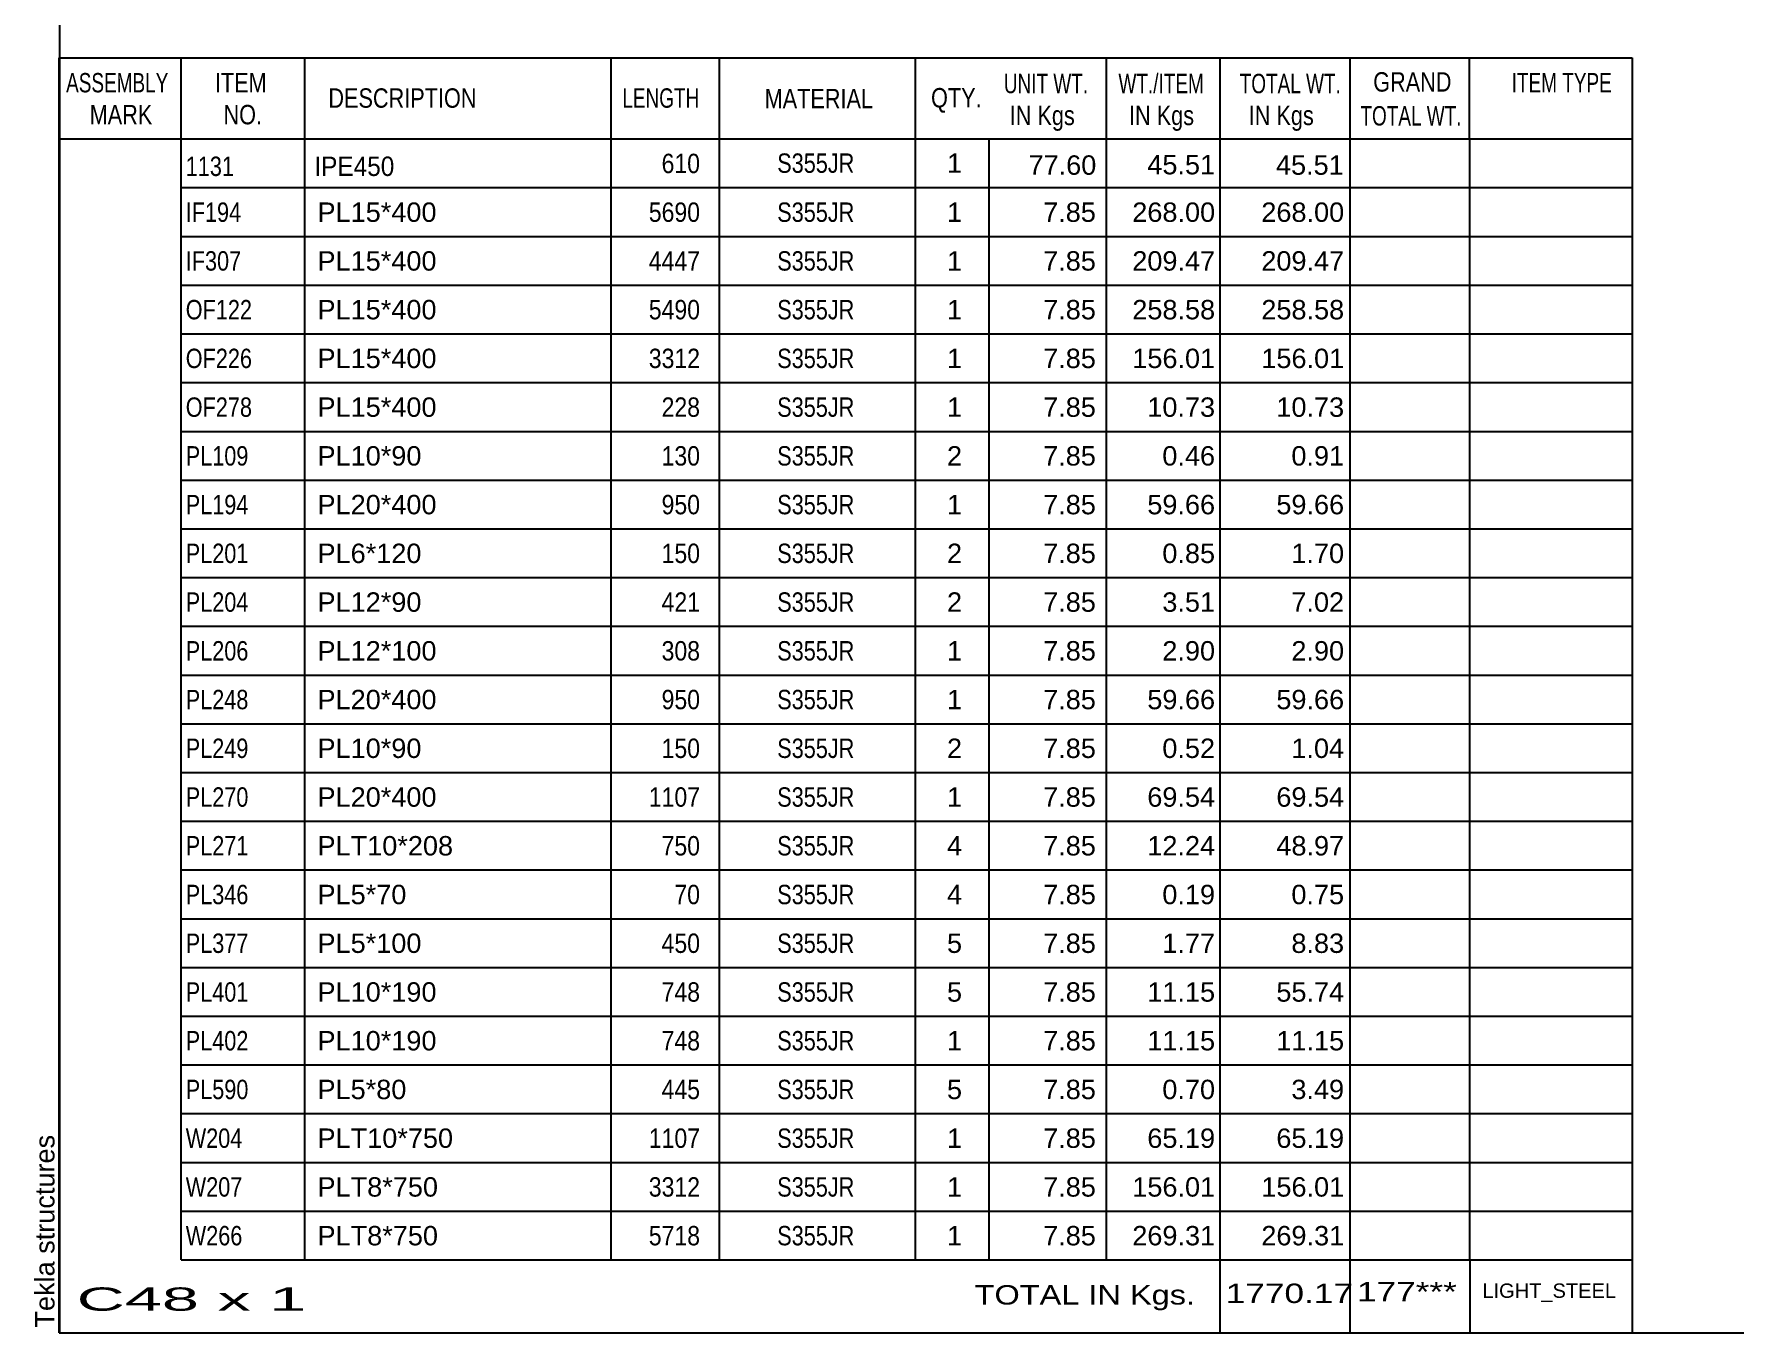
# Model space of a CAD drawing. Header units: millimetres. Extents: x -242 to 170, y -177 to 110.
# Drawn here: x -242.2 to -74.7, y -176.7 to -48.8 of the extents above; entities that cross this region are included whole.
import ezdxf

# ---------------------------------------------------------------- set-up
doc = ezdxf.new("R2010")
doc.units = ezdxf.units.MM
doc.styles.add('Arial', font='ARIAL.TTF', dxfattribs={"height": 0.2})

# ---------------------------------------------------------------- blocks, each defined once
blk = doc.blocks.new('Unknown-623346275-1210')
at = {"color": 5, "linetype": 'Continuous'}
for p, q in [((-239.68, 110.34), (-239.68, -176.66)), ((-239.68, -176.66), (170.32, -176.66))]:
    blk.add_line(p, q, dxfattribs=at)
at = {"color": 174, "linetype": 'Continuous', "style": 'Arial'}
blk.add_text('Tekla structures', height=1.9102, rotation=90, dxfattribs=at).set_placement((-240.18, -176.16))
blk = doc.blocks.new('CBS_BOM-623346275-22067')
at = {"color": 7, "linetype": 'Continuous'}
for p, q in [((-239.71, -59.09), (-239.71, -51.09)), ((-239.71, -51.09), (-84.79, -51.09)), ((-227.71, -59.09), (-227.71, -51.09)), ((-215.52, -59.09), (-215.52, -51.09)), ((-185.36, -59.09), (-185.36, -51.09)), ((-174.68, -59.09), (-174.68, -51.09)), ((-155.36, -59.09), (-155.36, -51.09)), ((-136.56, -59.09), (-136.56, -51.09)), ((-125.35, -59.09), (-125.35, -51.09)), ((-112.56, -59.09), (-112.56, -51.09)), ((-100.81, -59.09), (-100.81, -51.09)), ((-84.79, -51.1), (-84.79, -59.08)), ((-239.71, -59.09), (-84.79, -59.09)), ((-239.71, -63.89), (-239.71, -59.09)), ((-227.71, -63.89), (-227.71, -59.09)), ((-215.52, -63.89), (-215.52, -59.09)), ((-185.36, -63.89), (-185.36, -59.09)), ((-174.68, -63.89), (-174.68, -59.09)), ((-155.36, -63.89), (-155.36, -59.09)), ((-148.1, -63.89), (-148.1, -59.09)), ((-136.56, -63.89), (-136.56, -59.09)), ((-125.35, -63.89), (-125.35, -59.09)), ((-112.56, -63.89), (-112.56, -59.09)), ((-100.79, -63.89), (-100.79, -59.09)), ((-84.79, -59.09), (-84.79, -63.89)), ((-239.71, -68.69), (-239.71, -63.89)), ((-227.71, -63.89), (-84.79, -63.89)), ((-227.71, -68.69), (-227.71, -63.89)), ((-215.52, -68.69), (-215.52, -63.89)), ((-185.36, -68.69), (-185.36, -63.89)), ((-174.68, -68.69), (-174.68, -63.89)), ((-155.36, -68.69), (-155.36, -63.89)), ((-148.1, -68.69), (-148.1, -63.89)), ((-136.56, -68.69), (-136.56, -63.89)), ((-125.35, -68.69), (-125.35, -63.89)), ((-112.56, -68.69), (-112.56, -63.89)), ((-100.79, -68.69), (-100.79, -63.89)), ((-84.79, -63.9), (-84.79, -68.69)), ((-239.71, -73.49), (-239.71, -68.69)), ((-227.71, -68.69), (-84.79, -68.69)), ((-227.71, -73.49), (-227.71, -68.69)), ((-215.52, -73.49), (-215.52, -68.69)), ((-185.36, -73.49), (-185.36, -68.69)), ((-174.68, -73.49), (-174.68, -68.69)), ((-155.36, -73.49), (-155.36, -68.69)), ((-148.1, -73.49), (-148.1, -68.69)), ((-136.56, -73.49), (-136.56, -68.69)), ((-125.35, -73.49), (-125.35, -68.69)), ((-112.56, -73.49), (-112.56, -68.69)), ((-100.79, -73.49), (-100.79, -68.69)), ((-84.79, -68.7), (-84.79, -73.49)), ((-239.71, -78.29), (-239.71, -73.49)), ((-227.71, -73.49), (-84.79, -73.49)), ((-227.71, -78.29), (-227.71, -73.49)), ((-215.52, -78.29), (-215.52, -73.49)), ((-185.36, -78.29), (-185.36, -73.49)), ((-174.68, -78.29), (-174.68, -73.49)), ((-155.36, -78.29), (-155.36, -73.49)), ((-148.1, -78.29), (-148.1, -73.49)), ((-136.56, -78.29), (-136.56, -73.49)), ((-125.35, -78.29), (-125.35, -73.49)), ((-112.56, -78.29), (-112.56, -73.49)), ((-100.79, -78.29), (-100.79, -73.49)), ((-84.79, -73.5), (-84.79, -78.29)), ((-239.71, -83.09), (-239.71, -78.29)), ((-227.71, -78.29), (-84.79, -78.29)), ((-227.71, -83.09), (-227.71, -78.29)), ((-215.52, -83.09), (-215.52, -78.29)), ((-185.36, -83.09), (-185.36, -78.29)), ((-174.68, -83.09), (-174.68, -78.29)), ((-155.36, -83.09), (-155.36, -78.29)), ((-148.1, -83.09), (-148.1, -78.29)), ((-136.56, -83.09), (-136.56, -78.29)), ((-125.35, -83.09), (-125.35, -78.29)), ((-112.56, -83.09), (-112.56, -78.29)), ((-100.79, -83.09), (-100.79, -78.29)), ((-84.79, -78.3), (-84.79, -83.09)), ((-239.71, -87.89), (-239.71, -83.09)), ((-227.71, -83.09), (-84.79, -83.09)), ((-227.71, -87.89), (-227.71, -83.09)), ((-215.52, -87.89), (-215.52, -83.09)), ((-185.36, -87.89), (-185.36, -83.09)), ((-174.68, -87.89), (-174.68, -83.09)), ((-155.36, -87.89), (-155.36, -83.09)), ((-148.1, -87.89), (-148.1, -83.09)), ((-136.56, -87.89), (-136.56, -83.09)), ((-125.35, -87.89), (-125.35, -83.09)), ((-112.56, -87.89), (-112.56, -83.09)), ((-100.79, -87.89), (-100.79, -83.09)), ((-84.79, -83.1), (-84.79, -87.89)), ((-239.71, -92.69), (-239.71, -87.89)), ((-227.71, -87.89), (-84.79, -87.89)), ((-227.71, -92.69), (-227.71, -87.89)), ((-215.52, -92.69), (-215.52, -87.89)), ((-185.36, -92.69), (-185.36, -87.89)), ((-174.68, -92.69), (-174.68, -87.89)), ((-155.36, -92.69), (-155.36, -87.89)), ((-148.1, -92.69), (-148.1, -87.89)), ((-136.56, -92.69), (-136.56, -87.89)), ((-125.35, -92.69), (-125.35, -87.89)), ((-112.56, -92.69), (-112.56, -87.89)), ((-100.79, -92.69), (-100.79, -87.89)), ((-84.79, -87.9), (-84.79, -92.69)), ((-239.71, -97.49), (-239.71, -92.69)), ((-227.71, -92.69), (-84.79, -92.69)), ((-227.71, -97.49), (-227.71, -92.69)), ((-215.52, -97.49), (-215.52, -92.69)), ((-185.36, -97.49), (-185.36, -92.69)), ((-174.68, -97.49), (-174.68, -92.69)), ((-155.36, -97.49), (-155.36, -92.69)), ((-148.1, -97.49), (-148.1, -92.69)), ((-136.56, -97.49), (-136.56, -92.69)), ((-125.35, -97.49), (-125.35, -92.69)), ((-112.56, -97.49), (-112.56, -92.69)), ((-100.79, -97.49), (-100.79, -92.69)), ((-84.79, -92.7), (-84.79, -97.49)), ((-239.71, -102.29), (-239.71, -97.49)), ((-227.71, -97.49), (-84.79, -97.49)), ((-227.71, -102.29), (-227.71, -97.49)), ((-215.52, -102.29), (-215.52, -97.49)), ((-185.36, -102.29), (-185.36, -97.49)), ((-174.68, -102.29), (-174.68, -97.49)), ((-155.36, -102.29), (-155.36, -97.49)), ((-148.1, -102.29), (-148.1, -97.49)), ((-136.56, -102.29), (-136.56, -97.49)), ((-125.35, -102.29), (-125.35, -97.49)), ((-112.56, -102.29), (-112.56, -97.49)), ((-100.79, -102.29), (-100.79, -97.49)), ((-84.79, -97.5), (-84.79, -102.29)), ((-239.71, -107.09), (-239.71, -102.29)), ((-227.71, -102.29), (-84.79, -102.29)), ((-227.71, -107.09), (-227.71, -102.29)), ((-215.52, -107.09), (-215.52, -102.29)), ((-185.36, -107.09), (-185.36, -102.29)), ((-174.68, -107.09), (-174.68, -102.29)), ((-155.36, -107.09), (-155.36, -102.29)), ((-148.1, -107.09), (-148.1, -102.29)), ((-136.56, -107.09), (-136.56, -102.29)), ((-125.35, -107.09), (-125.35, -102.29)), ((-112.56, -107.09), (-112.56, -102.29)), ((-100.79, -107.09), (-100.79, -102.29)), ((-84.79, -102.3), (-84.79, -107.09)), ((-239.71, -111.89), (-239.71, -107.09)), ((-227.71, -107.09), (-84.79, -107.09)), ((-227.71, -111.89), (-227.71, -107.09)), ((-215.52, -111.89), (-215.52, -107.09)), ((-185.36, -111.89), (-185.36, -107.09)), ((-174.68, -111.89), (-174.68, -107.09)), ((-155.36, -111.89), (-155.36, -107.09)), ((-148.1, -111.89), (-148.1, -107.09)), ((-136.56, -111.89), (-136.56, -107.09)), ((-125.35, -111.89), (-125.35, -107.09)), ((-112.56, -111.89), (-112.56, -107.09)), ((-100.79, -111.89), (-100.79, -107.09)), ((-84.79, -107.1), (-84.79, -111.89)), ((-239.71, -116.69), (-239.71, -111.89)), ((-227.71, -111.89), (-84.79, -111.89)), ((-227.71, -116.69), (-227.71, -111.89)), ((-215.52, -116.69), (-215.52, -111.89)), ((-185.36, -116.69), (-185.36, -111.89)), ((-174.68, -116.69), (-174.68, -111.89)), ((-155.36, -116.69), (-155.36, -111.89)), ((-148.1, -116.69), (-148.1, -111.89)), ((-136.56, -116.69), (-136.56, -111.89)), ((-125.35, -116.69), (-125.35, -111.89)), ((-112.56, -116.69), (-112.56, -111.89)), ((-100.79, -116.69), (-100.79, -111.89)), ((-84.79, -111.9), (-84.79, -116.69)), ((-239.71, -121.49), (-239.71, -116.69)), ((-227.71, -116.69), (-84.79, -116.69)), ((-227.71, -121.49), (-227.71, -116.69)), ((-215.52, -121.49), (-215.52, -116.69)), ((-185.36, -121.49), (-185.36, -116.69)), ((-174.68, -121.49), (-174.68, -116.69)), ((-155.36, -121.49), (-155.36, -116.69)), ((-148.1, -121.49), (-148.1, -116.69)), ((-136.56, -121.49), (-136.56, -116.69)), ((-125.35, -121.49), (-125.35, -116.69)), ((-112.56, -121.49), (-112.56, -116.69)), ((-100.79, -121.49), (-100.79, -116.69)), ((-84.79, -116.7), (-84.79, -121.49)), ((-239.71, -126.29), (-239.71, -121.49)), ((-227.71, -121.49), (-84.79, -121.49)), ((-227.71, -126.29), (-227.71, -121.49)), ((-215.52, -126.29), (-215.52, -121.49)), ((-185.36, -126.29), (-185.36, -121.49)), ((-174.68, -126.29), (-174.68, -121.49)), ((-155.36, -126.29), (-155.36, -121.49)), ((-148.1, -126.29), (-148.1, -121.49)), ((-136.56, -126.29), (-136.56, -121.49)), ((-125.35, -126.29), (-125.35, -121.49)), ((-112.56, -126.29), (-112.56, -121.49)), ((-100.79, -126.29), (-100.79, -121.49)), ((-84.79, -121.5), (-84.79, -126.29)), ((-239.71, -131.09), (-239.71, -126.29)), ((-227.71, -126.29), (-84.79, -126.29)), ((-227.71, -131.09), (-227.71, -126.29)), ((-215.52, -131.09), (-215.52, -126.29)), ((-185.36, -131.09), (-185.36, -126.29)), ((-174.68, -131.09), (-174.68, -126.29)), ((-155.36, -131.09), (-155.36, -126.29)), ((-148.1, -131.09), (-148.1, -126.29)), ((-136.56, -131.09), (-136.56, -126.29)), ((-125.35, -131.09), (-125.35, -126.29)), ((-112.56, -131.09), (-112.56, -126.29)), ((-100.79, -131.09), (-100.79, -126.29)), ((-84.79, -126.3), (-84.79, -131.09)), ((-239.71, -135.89), (-239.71, -131.09)), ((-227.71, -131.09), (-84.79, -131.09)), ((-227.71, -135.89), (-227.71, -131.09)), ((-215.52, -135.89), (-215.52, -131.09)), ((-185.36, -135.89), (-185.36, -131.09)), ((-174.68, -135.89), (-174.68, -131.09)), ((-155.36, -135.89), (-155.36, -131.09)), ((-148.1, -135.89), (-148.1, -131.09)), ((-136.56, -135.89), (-136.56, -131.09)), ((-125.35, -135.89), (-125.35, -131.09)), ((-112.56, -135.89), (-112.56, -131.09)), ((-100.79, -135.89), (-100.79, -131.09)), ((-84.79, -131.1), (-84.79, -135.89)), ((-239.71, -140.69), (-239.71, -135.89)), ((-227.71, -135.89), (-84.79, -135.89)), ((-227.71, -140.69), (-227.71, -135.89)), ((-215.52, -140.69), (-215.52, -135.89)), ((-185.36, -140.69), (-185.36, -135.89)), ((-174.68, -140.69), (-174.68, -135.89)), ((-155.36, -140.69), (-155.36, -135.89)), ((-148.1, -140.69), (-148.1, -135.89)), ((-136.56, -140.69), (-136.56, -135.89)), ((-125.35, -140.69), (-125.35, -135.89)), ((-112.56, -140.69), (-112.56, -135.89)), ((-100.79, -140.69), (-100.79, -135.89)), ((-84.79, -135.9), (-84.79, -140.69)), ((-239.71, -145.49), (-239.71, -140.69)), ((-227.71, -140.69), (-84.79, -140.69)), ((-227.71, -145.49), (-227.71, -140.69)), ((-215.52, -145.49), (-215.52, -140.69)), ((-185.36, -145.49), (-185.36, -140.69)), ((-174.68, -145.49), (-174.68, -140.69)), ((-155.36, -145.49), (-155.36, -140.69)), ((-148.1, -145.49), (-148.1, -140.69)), ((-136.56, -145.49), (-136.56, -140.69)), ((-125.35, -145.49), (-125.35, -140.69)), ((-112.56, -145.49), (-112.56, -140.69)), ((-100.79, -145.49), (-100.79, -140.69)), ((-84.79, -140.7), (-84.79, -145.49)), ((-239.71, -150.29), (-239.71, -145.49)), ((-227.71, -145.49), (-84.79, -145.49)), ((-227.71, -150.29), (-227.71, -145.49)), ((-215.52, -150.29), (-215.52, -145.49)), ((-185.36, -150.29), (-185.36, -145.49)), ((-174.68, -150.29), (-174.68, -145.49)), ((-155.36, -150.29), (-155.36, -145.49)), ((-148.1, -150.29), (-148.1, -145.49)), ((-136.56, -150.29), (-136.56, -145.49)), ((-125.35, -150.29), (-125.35, -145.49)), ((-112.56, -150.29), (-112.56, -145.49)), ((-100.79, -150.29), (-100.79, -145.49)), ((-84.79, -145.5), (-84.79, -150.29)), ((-239.71, -155.09), (-239.71, -150.29)), ((-227.71, -150.29), (-84.79, -150.29)), ((-227.71, -155.09), (-227.71, -150.29)), ((-215.52, -155.09), (-215.52, -150.29)), ((-185.36, -155.09), (-185.36, -150.29)), ((-174.68, -155.09), (-174.68, -150.29)), ((-155.36, -155.09), (-155.36, -150.29)), ((-148.1, -155.09), (-148.1, -150.29)), ((-136.56, -155.09), (-136.56, -150.29)), ((-125.35, -155.09), (-125.35, -150.29)), ((-112.56, -155.09), (-112.56, -150.29)), ((-100.79, -155.09), (-100.79, -150.29)), ((-84.79, -150.3), (-84.79, -155.09)), ((-239.71, -159.89), (-239.71, -155.09)), ((-227.71, -155.09), (-84.79, -155.09)), ((-227.71, -159.89), (-227.71, -155.09)), ((-215.52, -159.89), (-215.52, -155.09)), ((-185.36, -159.89), (-185.36, -155.09)), ((-174.68, -159.89), (-174.68, -155.09)), ((-155.36, -159.89), (-155.36, -155.09)), ((-148.1, -159.89), (-148.1, -155.09)), ((-136.56, -159.89), (-136.56, -155.09)), ((-125.35, -159.89), (-125.35, -155.09)), ((-112.56, -159.89), (-112.56, -155.09)), ((-100.79, -159.89), (-100.79, -155.09)), ((-84.79, -155.1), (-84.79, -159.89)), ((-239.71, -164.69), (-239.71, -159.89)), ((-227.71, -159.89), (-84.79, -159.89)), ((-227.71, -164.69), (-227.71, -159.89)), ((-215.52, -164.69), (-215.52, -159.89)), ((-185.36, -164.69), (-185.36, -159.89)), ((-174.68, -164.69), (-174.68, -159.89)), ((-155.36, -164.69), (-155.36, -159.89)), ((-148.1, -164.69), (-148.1, -159.89)), ((-136.56, -164.69), (-136.56, -159.89)), ((-125.35, -164.69), (-125.35, -159.89)), ((-112.56, -164.69), (-112.56, -159.89)), ((-100.79, -164.69), (-100.79, -159.89)), ((-84.79, -159.9), (-84.79, -164.69)), ((-239.71, -169.49), (-239.71, -164.69)), ((-227.71, -164.69), (-84.79, -164.69)), ((-227.71, -169.49), (-227.71, -164.69)), ((-215.52, -169.49), (-215.52, -164.69)), ((-185.36, -169.49), (-185.36, -164.69)), ((-174.68, -169.49), (-174.68, -164.69)), ((-155.36, -169.49), (-155.36, -164.69)), ((-148.1, -169.49), (-148.1, -164.69)), ((-136.56, -169.49), (-136.56, -164.69)), ((-125.35, -169.49), (-125.35, -164.69)), ((-112.56, -169.49), (-112.56, -164.69)), ((-100.79, -169.49), (-100.79, -164.69)), ((-84.79, -164.7), (-84.79, -169.49)), ((-239.71, -176.69), (-239.71, -169.51)), ((-227.71, -169.49), (-84.79, -169.49)), ((-125.35, -176.69), (-125.35, -169.51)), ((-112.56, -176.69), (-112.56, -169.51)), ((-100.75, -176.69), (-100.75, -169.51)), ((-84.79, -169.49), (-84.79, -176.69)), ((-239.71, -176.69), (-84.79, -176.69))]:
    blk.add_line(p, q, dxfattribs=at)
at = {"color": 3, "linetype": 'Continuous', "style": 'Arial'}
for s, height, width, p in [('ASSEMBLY', 1.91, 0.7, (-239.03, -54.51)), ('ITEM', 1.91, 0.8, (-224.38, -54.51)), ('UNIT WT.', 1.91, 0.7, (-146.67, -54.59)), ('WT./ITEM', 1.91, 0.7, (-135.38, -54.59)), ('TOTAL WT.', 1.91, 0.7, (-123.44, -54.59)), ('GRAND', 1.91, 0.8, (-110.29, -54.43)), ('ITEM TYPE', 1.91, 0.7, (-96.65, -54.51)), ('DESCRIPTION', 1.9102, 0.8, (-213.2, -56.02)), ('LENGTH', 1.91, 0.7, (-184.25, -56.02)), ('MATERIAL', 1.91, 0.8, (-170.23, -56.07)), ('QTY.', 1.91, 0.8, (-153.84, -55.99)), ('MARK', 1.91, 0.8, (-236.71, -57.65)), ('NO.', 1.91, 0.8, (-223.53, -57.65)), ('IN Kgs', 1.91, 0.8, (-146.09, -57.73)), ('IN Kgs', 1.91, 0.8, (-134.34, -57.73)), ('IN Kgs', 1.91, 0.8, (-122.55, -57.73)), ('TOTAL WT.', 1.91, 0.7, (-111.55, -57.77))]:
    blk.add_text(s, height=height, dxfattribs=dict(at, width=width)).set_placement(p)
at = {"color": 7, "linetype": 'Continuous', "style": 'Arial'}
for s, width, p in [('1131', 0.8, (-227.25, -62.74)), ('IPE450', 0.9, (-214.58, -62.74)), ('610', 0.85, (-180.38, -62.46)), ('S355JR', 0.8, (-168.99, -62.43)), ('IF194', 0.8, (-227.25, -67.26)), ('5690', 0.85, (-181.64, -67.26)), ('S355JR', 0.8, (-168.99, -67.26)), ('IF307', 0.8, (-227.25, -72.06)), ('4447', 0.85, (-181.64, -72.06)), ('S355JR', 0.8, (-168.99, -72.06)), ('OF122', 0.8, (-227.25, -76.86)), ('5490', 0.85, (-181.64, -76.86)), ('S355JR', 0.8, (-168.99, -76.86)), ('OF226', 0.8, (-227.25, -81.66)), ('3312', 0.85, (-181.64, -81.66)), ('S355JR', 0.8, (-168.99, -81.66)), ('OF278', 0.8, (-227.25, -86.46)), ('228', 0.85, (-180.38, -86.46)), ('S355JR', 0.8, (-168.99, -86.46)), ('PL109', 0.8, (-227.25, -91.26)), ('130', 0.85, (-180.38, -91.26)), ('S355JR', 0.8, (-168.99, -91.26)), ('PL194', 0.8, (-227.25, -96.06)), ('950', 0.85, (-180.38, -96.06)), ('S355JR', 0.8, (-168.99, -96.06)), ('PL201', 0.8, (-227.25, -100.86)), ('150', 0.85, (-180.38, -100.86)), ('S355JR', 0.8, (-168.99, -100.86)), ('PL204', 0.8, (-227.25, -105.66)), ('421', 0.85, (-180.38, -105.66)), ('S355JR', 0.8, (-168.99, -105.66)), ('PL206', 0.8, (-227.25, -110.46)), ('308', 0.85, (-180.38, -110.46)), ('S355JR', 0.8, (-168.99, -110.46)), ('PL248', 0.8, (-227.25, -115.26)), ('950', 0.85, (-180.38, -115.26)), ('S355JR', 0.8, (-168.99, -115.26)), ('PL249', 0.8, (-227.25, -120.06)), ('150', 0.85, (-180.38, -120.06)), ('S355JR', 0.8, (-168.99, -120.06)), ('PL270', 0.8, (-227.25, -124.86)), ('1107', 0.85, (-181.64, -124.86)), ('S355JR', 0.8, (-168.99, -124.86)), ('PL271', 0.8, (-227.25, -129.66)), ('750', 0.85, (-180.38, -129.66)), ('S355JR', 0.8, (-168.99, -129.66)), ('PL346', 0.8, (-227.25, -134.46)), ('70', 0.85, (-179.12, -134.46)), ('S355JR', 0.8, (-168.99, -134.46)), ('PL377', 0.8, (-227.25, -139.26)), ('450', 0.85, (-180.38, -139.26)), ('S355JR', 0.8, (-168.99, -139.26)), ('PL401', 0.8, (-227.25, -144.06)), ('748', 0.85, (-180.38, -144.06)), ('S355JR', 0.8, (-168.99, -144.06)), ('PL402', 0.8, (-227.25, -148.86)), ('748', 0.85, (-180.38, -148.86)), ('S355JR', 0.8, (-168.99, -148.86)), ('PL590', 0.8, (-227.25, -153.66)), ('445', 0.85, (-180.38, -153.66)), ('S355JR', 0.8, (-168.99, -153.66)), ('W204', 0.8, (-227.25, -158.46)), ('1107', 0.85, (-181.64, -158.46)), ('S355JR', 0.8, (-168.99, -158.46)), ('W207', 0.8, (-227.25, -163.26)), ('3312', 0.85, (-181.64, -163.26)), ('S355JR', 0.8, (-168.99, -163.26)), ('W266', 0.8, (-227.25, -168.06)), ('5718', 0.85, (-181.64, -168.06)), ('S355JR', 0.8, (-168.99, -168.06))]:
    blk.add_text(s, height=1.91, dxfattribs=dict(at, width=width)).set_placement(p)
for s, p in [('1', (-152.27, -62.43)), ('77.60', (-144.24, -62.62)), ('45.51', (-132.54, -62.58)), ('45.51', (-119.87, -62.62)), ('PL15*400', (-214.27, -67.26)), ('7.85', (-142.8, -67.26)), ('268.00', (-134.02, -67.26)), ('268.00', (-121.31, -67.26)), ('1', (-152.27, -67.26)), ('PL15*400', (-214.27, -72.06)), ('1', (-152.27, -72.06)), ('7.85', (-142.8, -72.06)), ('209.47', (-134.02, -72.06)), ('209.47', (-121.31, -72.06)), ('PL15*400', (-214.27, -76.86)), ('1', (-152.27, -76.86)), ('7.85', (-142.8, -76.86)), ('258.58', (-134.02, -76.86)), ('258.58', (-121.31, -76.86)), ('PL15*400', (-214.27, -81.66)), ('1', (-152.27, -81.66)), ('7.85', (-142.8, -81.66)), ('156.01', (-134.02, -81.66)), ('156.01', (-121.31, -81.66)), ('PL15*400', (-214.27, -86.46)), ('1', (-152.27, -86.46)), ('7.85', (-142.8, -86.46)), ('10.73', (-132.54, -86.46)), ('10.73', (-119.83, -86.46)), ('PL10*90', (-214.27, -91.26)), ('2', (-152.27, -91.26)), ('7.85', (-142.8, -91.26)), ('0.46', (-131.06, -91.26)), ('0.91', (-118.35, -91.26)), ('PL20*400', (-214.27, -96.06)), ('1', (-152.27, -96.06)), ('7.85', (-142.8, -96.06)), ('59.66', (-132.54, -96.06)), ('59.66', (-119.83, -96.06)), ('PL6*120', (-214.27, -100.86)), ('2', (-152.27, -100.86)), ('7.85', (-142.8, -100.86)), ('0.85', (-131.06, -100.86)), ('1.70', (-118.35, -100.86)), ('PL12*90', (-214.27, -105.66)), ('2', (-152.27, -105.66)), ('7.85', (-142.8, -105.66)), ('3.51', (-131.06, -105.66)), ('7.02', (-118.35, -105.66)), ('PL12*100', (-214.27, -110.46)), ('1', (-152.27, -110.46)), ('7.85', (-142.8, -110.46)), ('2.90', (-131.06, -110.46)), ('2.90', (-118.35, -110.46)), ('PL20*400', (-214.27, -115.26)), ('1', (-152.27, -115.26)), ('7.85', (-142.8, -115.26)), ('59.66', (-132.54, -115.26)), ('59.66', (-119.83, -115.26)), ('PL10*90', (-214.27, -120.06)), ('2', (-152.27, -120.06)), ('7.85', (-142.8, -120.06)), ('0.52', (-131.06, -120.06)), ('1.04', (-118.35, -120.06)), ('PL20*400', (-214.27, -124.86)), ('1', (-152.27, -124.86)), ('7.85', (-142.8, -124.86)), ('69.54', (-132.54, -124.86)), ('69.54', (-119.83, -124.86)), ('PLT10*208', (-214.27, -129.66)), ('4', (-152.27, -129.66)), ('7.85', (-142.8, -129.66)), ('12.24', (-132.54, -129.66)), ('48.97', (-119.83, -129.66)), ('PL5*70', (-214.27, -134.46)), ('4', (-152.27, -134.46)), ('7.85', (-142.8, -134.46)), ('0.19', (-131.06, -134.46)), ('0.75', (-118.35, -134.46)), ('PL5*100', (-214.27, -139.26)), ('5', (-152.27, -139.26)), ('7.85', (-142.8, -139.26)), ('1.77', (-131.06, -139.26)), ('8.83', (-118.35, -139.26)), ('PL10*190', (-214.27, -144.06)), ('5', (-152.27, -144.06)), ('7.85', (-142.8, -144.06)), ('11.15', (-132.54, -144.06)), ('55.74', (-119.83, -144.06)), ('PL10*190', (-214.27, -148.86)), ('1', (-152.27, -148.86)), ('7.85', (-142.8, -148.86)), ('11.15', (-132.54, -148.86)), ('11.15', (-119.83, -148.86)), ('PL5*80', (-214.27, -153.66)), ('5', (-152.27, -153.66)), ('7.85', (-142.8, -153.66)), ('0.70', (-131.06, -153.66)), ('3.49', (-118.35, -153.66)), ('PLT10*750', (-214.27, -158.46)), ('1', (-152.27, -158.46)), ('7.85', (-142.8, -158.46)), ('65.19', (-132.54, -158.46)), ('65.19', (-119.83, -158.46)), ('PLT8*750', (-214.27, -163.26)), ('1', (-152.27, -163.26)), ('7.85', (-142.8, -163.26)), ('156.01', (-134.02, -163.26)), ('156.01', (-121.31, -163.26)), ('PLT8*750', (-214.27, -168.06)), ('1', (-152.27, -168.06)), ('7.85', (-142.8, -168.06)), ('269.31', (-134.02, -168.06)), ('269.31', (-121.31, -168.06))]:
    blk.add_text(s, height=1.91, dxfattribs=at).set_placement(p)
at = {"color": 6, "linetype": 'Continuous', "style": 'Arial'}
for s, height, width, p in [('C48 x 1', 2.292, 2.05, (-237.99, -174.5)), ('TOTAL IN Kgs.', 1.9102, 1.2, (-149.55, -173.89)), ('1770.17', 1.91, 1.3, (-124.82, -173.74)), ('177***', 1.91, 1.3, (-111.89, -173.58))]:
    blk.add_text(s, height=height, dxfattribs=dict(at, width=width)).set_placement(p)
blk.add_text('LIGHT_STEEL', height=1.4135, dxfattribs=at).set_placement((-99.54, -173.23))

msp = doc.modelspace()

# ---------------------------------------------------------------- block references
for name in ['Unknown-623346275-1210', 'CBS_BOM-623346275-22067']:
    msp.add_blockref(name, (0, 0))

doc.saveas('drawing.dxf')
